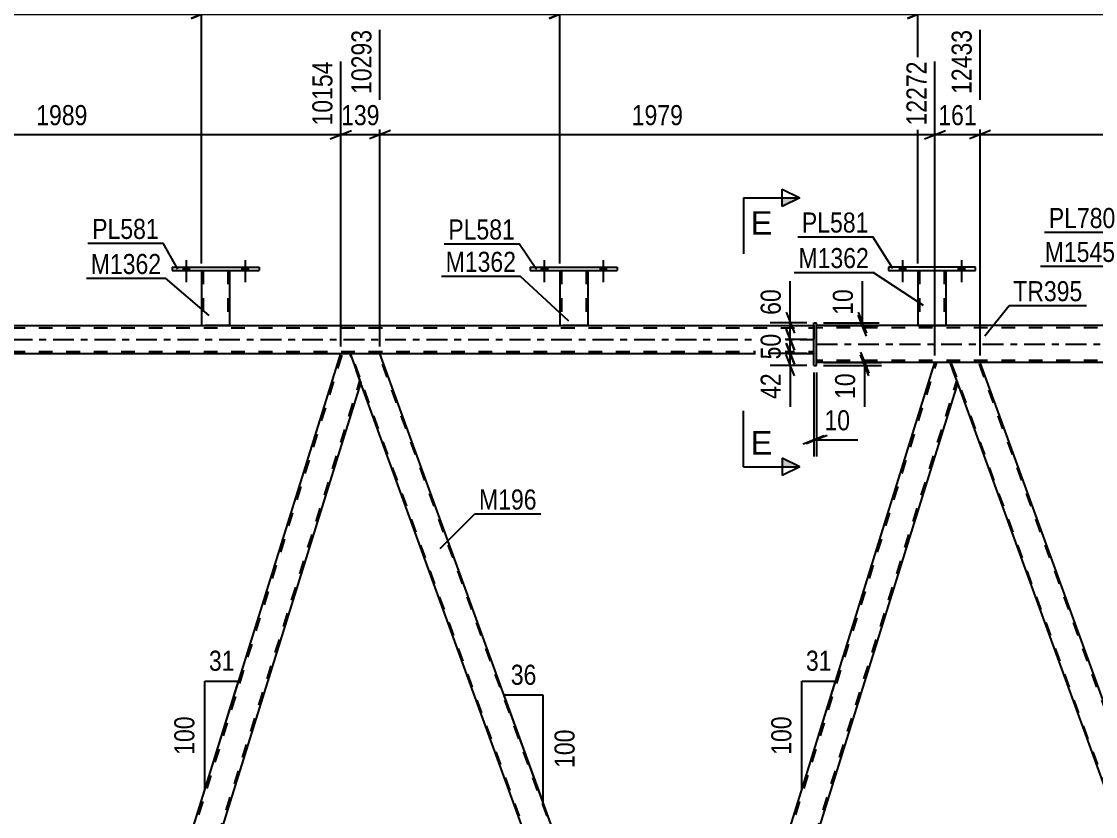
# Model space of a CAD drawing. Header units: millimetres. Extents: x 0 to 841, y 0 to 594.
# Drawn here: x 397.7 to 550.9, y 376.9 to 490.3 of the extents above; entities that cross this region are included whole.
import ezdxf

# ---------------------------------------------------------------- set-up
doc = ezdxf.new("R2010")
doc.units = ezdxf.units.MM
doc.linetypes.add('DXK_LINE_DOT2', pattern=[3.9198, 1.9599, -1.9599])
doc.linetypes.add('DXK_LINE_DOT3', pattern=[5.9187, 2.979, -0.9799, 0.9799, -0.9799])
doc.styles.add('Arial', font='ARIAL.TTF', dxfattribs={"height": 0.2})
doc.styles.add('Arial Narrow', font='ARIALN.TTF', dxfattribs={"height": 0.2})

# ---------------------------------------------------------------- blocks, each defined once
blk = doc.blocks.new('Part-103610369-3326 - 3131')
at = {"color": 2, "linetype": 'Continuous'}
for p, q in [((474.45, 454.76), (474.45, 446.92)), ((478.45, 454.76), (478.45, 446.92)), ((474.45, 446.92), (474.93, 446.92)), ((478.41, 446.92), (474.93, 446.92)), ((478.45, 446.92), (478.41, 446.92))]:
    blk.add_line(p, q, dxfattribs=at)
at = {"color": 7, "linetype": 'DXK_LINE_DOT2'}
for p, q in [((474.45, 454.76), (478.45, 454.76)), ((474.45, 454.76), (474.45, 454.76)), ((474.45, 454.76), (474.45, 454.76)), ((474.69, 454.76), (474.69, 446.92)), ((478.21, 454.76), (478.21, 446.92)), ((478.45, 454.76), (478.45, 454.76)), ((478.45, 454.76), (478.45, 454.76)), ((478.14, 446.92), (478.15, 446.92)), ((478.15, 446.92), (478.19, 446.92)), ((478.19, 446.92), (478.21, 446.92))]:
    blk.add_line(p, q, dxfattribs=at)
blk = doc.blocks.new('Part-103610369-3198 - 3131')
at = {"color": 7, "linetype": 'DXK_LINE_DOT2'}
for p, q in [((94.41, 446.59), (510.68, 446.59)), ((510.68, 446.91), (510.68, 442.91)), ((94.41, 443.23), (510.68, 443.23)), ((443.23, 442.91), (448.8, 442.91))]:
    blk.add_line(p, q, dxfattribs=at)
at = {"color": 2, "linetype": 'Continuous'}
for p, q in [((376.29, 446.91), (510.68, 446.91)), ((363.67, 442.91), (443.23, 442.91)), ((448.8, 442.91), (510.68, 442.91))]:
    blk.add_line(p, q, dxfattribs=at)
at = {"color": 7, "linetype": 'DXK_LINE_DOT3'}
blk.add_line((94.41, 444.91), (510.68, 444.91), dxfattribs=at)
blk = doc.blocks.new('Part-103610369-3277 - 3131')
at = {"color": 7, "linetype": 'DXK_LINE_DOT2'}
for p, q in [((530.17, 441.63), (530.14, 441.63)), ((530.14, 441.63), (530.48, 441.63)), ((531.21, 438.71), (530.14, 441.63)), ((573.97, 321.7), (530.31, 441.63)), ((534.4, 441.63), (534.06, 441.63)), ((534.06, 441.63), (534.23, 441.63)), ((577.89, 321.7), (534.23, 441.63)), ((578.06, 321.7), (576.81, 325.12)), ((573.8, 321.7), (578.06, 321.7))]:
    blk.add_line(p, q, dxfattribs=at)
at = {"color": 2, "linetype": 'Continuous'}
for p, q in [((534.06, 441.63), (530.48, 441.63)), ((576.81, 325.12), (534.4, 441.63)), ((573.8, 321.7), (531.21, 438.71))]:
    blk.add_line(p, q, dxfattribs=at)
blk = doc.blocks.new('Bolt-103610369-3398 - 3131')
at = {"linetype": 'Continuous'}
for points in [[(420.73, 454.76), (421.61, 454.76), (421.61, 455.24), (420.73, 455.24)], [(429.13, 454.76), (430.01, 454.76), (430.01, 455.24), (429.13, 455.24)]]:
    blk.add_hatch(color=1, dxfattribs=at).paths.add_polyline_path(points)
at = {"color": 1, "linetype": 'Continuous'}
for p, q in [((420.73, 455.24), (420.73, 454.76)), ((421.17, 456.24), (421.17, 453.12)), ((421.61, 455.24), (421.61, 454.76)), ((429.13, 455.24), (429.13, 454.76)), ((429.57, 456.24), (429.57, 453.12)), ((430.01, 455.24), (430.01, 454.76))]:
    blk.add_line(p, q, dxfattribs=at)
blk = doc.blocks.new('Part-103610369-3255 - 3131')
at = {"color": 7, "linetype": 'DXK_LINE_DOT2'}
for p, q in [((491.79, 324.79), (528.21, 441.63)), ((528.46, 441.63), (527.96, 441.63)), ((494.51, 321.7), (531.09, 439.04)), ((531.22, 438.67), (531.21, 438.71)), ((531.22, 438.67), (531.21, 438.71)), ((491.66, 325.17), (492.08, 326.51)), ((494.77, 321.7), (496.27, 326.51)), ((492.92, 321.7), (491.66, 325.17)), ((492.92, 321.7), (494.77, 321.7))]:
    blk.add_line(p, q, dxfattribs=at)
at = {"color": 2, "linetype": 'Continuous'}
for p, q in [((492.08, 326.51), (527.96, 441.63)), ((530.14, 441.63), (528.46, 441.63)), ((531.21, 438.71), (530.14, 441.63)), ((496.27, 326.51), (531.22, 438.67))]:
    blk.add_line(p, q, dxfattribs=at)
blk = doc.blocks.new('Part-103610369-3321 - 3131')
at = {"color": 2, "linetype": 'Continuous'}
for p, q in [((470.25, 455.24), (470.25, 454.76)), ((470.25, 455.24), (482.65, 455.24)), ((482.65, 455.24), (482.65, 454.76)), ((470.25, 454.76), (482.65, 454.76))]:
    blk.add_line(p, q, dxfattribs=at)
blk = doc.blocks.new('Bolt-103610369-3361 - 3131')
at = {"linetype": 'Continuous'}
for points in [[(420.73, 454.76), (421.61, 454.76), (421.61, 455.24), (420.73, 455.24)], [(429.13, 454.76), (430.01, 454.76), (430.01, 455.24), (429.13, 455.24)]]:
    blk.add_hatch(color=1, dxfattribs=at).paths.add_polyline_path(points)
at = {"color": 1, "linetype": 'Continuous'}
for p, q in [((420.73, 455.24), (420.73, 454.76)), ((421.17, 456.24), (421.17, 453.12)), ((421.61, 455.24), (421.61, 454.76)), ((429.13, 455.24), (429.13, 454.76)), ((429.57, 456.24), (429.57, 453.12)), ((430.01, 455.24), (430.01, 454.76))]:
    blk.add_line(p, q, dxfattribs=at)
blk = doc.blocks.new('Part-103610369-3302 - 3131')
at = {"color": 2, "linetype": 'Continuous'}
for p, q in [((359.41, 442.91), (359.43, 442.91)), ((359.43, 442.91), (359.51, 442.91)), ((359.51, 442.91), (359.75, 442.91)), ((363.67, 442.91), (359.75, 442.91)), ((406.54, 325.12), (363.67, 442.91)), ((403.53, 321.7), (360.94, 438.71))]:
    blk.add_line(p, q, dxfattribs=at)
at = {"color": 7, "linetype": 'DXK_LINE_DOT2'}
for p, q in [((359.41, 442.91), (359.51, 442.91)), ((359.41, 442.91), (360.94, 438.71)), ((403.7, 321.7), (359.58, 442.91)), ((359.59, 442.91), (359.58, 442.91)), ((359.58, 442.91), (359.59, 442.91)), ((359.62, 442.91), (359.59, 442.91)), ((407.62, 321.7), (363.5, 442.91)), ((407.79, 321.7), (406.54, 325.12)), ((407.79, 321.7), (403.53, 321.7))]:
    blk.add_line(p, q, dxfattribs=at)
blk = doc.blocks.new('Bolt-103610369-3404 - 3131')
at = {"linetype": 'Continuous'}
for points in [[(471.81, 454.76), (472.69, 454.76), (472.69, 455.24), (471.81, 455.24)], [(480.21, 454.76), (481.09, 454.76), (481.09, 455.24), (480.21, 455.24)]]:
    blk.add_hatch(color=1, dxfattribs=at).paths.add_polyline_path(points)
at = {"color": 1, "linetype": 'Continuous'}
for p, q in [((471.81, 455.24), (471.81, 454.76)), ((472.25, 456.24), (472.25, 453.12)), ((472.69, 455.24), (472.69, 454.76)), ((480.21, 455.24), (480.21, 454.76)), ((480.65, 456.24), (480.65, 453.12)), ((481.09, 455.24), (481.09, 454.76))]:
    blk.add_line(p, q, dxfattribs=at)
blk = doc.blocks.new('Bolt-103610369-3416 - 3131')
at = {"linetype": 'Continuous'}
for points in [[(522.89, 454.76), (523.77, 454.76), (523.77, 455.24), (522.89, 455.24)], [(531.29, 454.76), (532.17, 454.76), (532.17, 455.24), (531.29, 455.24)]]:
    blk.add_hatch(color=1, dxfattribs=at).paths.add_polyline_path(points)
at = {"color": 1, "linetype": 'Continuous'}
for p, q in [((522.89, 455.24), (522.89, 454.76)), ((523.33, 456.24), (523.33, 453.12)), ((523.77, 455.24), (523.77, 454.76)), ((531.29, 455.24), (531.29, 454.76)), ((531.73, 456.24), (531.73, 453.12)), ((532.17, 455.24), (532.17, 454.76))]:
    blk.add_line(p, q, dxfattribs=at)
blk = doc.blocks.new('Bolt-103610369-3417 - 3131')
at = {"linetype": 'Continuous'}
for points in [[(522.89, 454.76), (523.77, 454.76), (523.77, 455.24), (522.89, 455.24)], [(531.29, 454.76), (532.17, 454.76), (532.17, 455.24), (531.29, 455.24)]]:
    blk.add_hatch(color=1, dxfattribs=at).paths.add_polyline_path(points)
at = {"color": 1, "linetype": 'Continuous'}
for p, q in [((522.89, 455.24), (522.89, 454.76)), ((523.33, 456.24), (523.33, 453.12)), ((523.77, 455.24), (523.77, 454.76)), ((531.29, 455.24), (531.29, 454.76)), ((531.73, 456.24), (531.73, 453.12)), ((532.17, 455.24), (532.17, 454.76))]:
    blk.add_line(p, q, dxfattribs=at)
blk = doc.blocks.new('Part-103610369-3446 - 3131')
at = {"color": 2, "linetype": 'Continuous'}
for p, q in [((510.68, 441.23), (510.68, 447.31)), ((510.68, 447.31), (511.08, 447.31)), ((511.08, 441.23), (511.08, 447.31)), ((510.68, 441.23), (511.08, 441.23))]:
    blk.add_line(p, q, dxfattribs=at)
blk = doc.blocks.new('Part-103610369-3468 - 3131')
at = {"color": 2, "linetype": 'Continuous'}
for p, q in [((419.17, 455.24), (419.17, 454.76)), ((419.17, 455.24), (431.57, 455.24)), ((431.57, 455.24), (431.57, 454.76)), ((419.17, 454.76), (431.57, 454.76))]:
    blk.add_line(p, q, dxfattribs=at)
blk = doc.blocks.new('Part-103610369-3473 - 3131')
at = {"color": 2, "linetype": 'Continuous'}
for p, q in [((423.37, 454.76), (423.37, 446.92)), ((427.37, 454.76), (427.37, 446.92)), ((423.37, 446.92), (423.85, 446.92)), ((427.33, 446.92), (423.85, 446.92)), ((427.37, 446.92), (427.33, 446.92))]:
    blk.add_line(p, q, dxfattribs=at)
at = {"color": 7, "linetype": 'DXK_LINE_DOT2'}
for p, q in [((423.37, 454.76), (427.37, 454.76)), ((423.37, 454.76), (423.37, 454.76)), ((423.37, 454.76), (423.37, 454.76)), ((423.61, 454.76), (423.61, 446.92)), ((427.13, 454.76), (427.13, 446.92)), ((427.37, 454.76), (427.37, 454.76)), ((427.37, 454.76), (427.37, 454.76)), ((427.06, 446.92), (427.07, 446.92)), ((427.07, 446.92), (427.11, 446.92)), ((427.11, 446.92), (427.13, 446.92))]:
    blk.add_line(p, q, dxfattribs=at)
blk = doc.blocks.new('Part-103610369-3478 - 3131')
at = {"color": 2, "linetype": 'Continuous'}
for p, q in [((444.54, 442.91), (444.57, 442.91)), ((444.57, 442.91), (444.64, 442.91)), ((444.64, 442.91), (444.88, 442.91)), ((444.88, 442.91), (448.8, 442.91)), ((491.17, 326.51), (448.8, 442.91)), ((486.91, 326.51), (446.07, 438.71))]:
    blk.add_line(p, q, dxfattribs=at)
at = {"color": 7, "linetype": 'DXK_LINE_DOT2'}
for p, q in [((444.54, 442.91), (444.64, 442.91)), ((446.07, 438.71), (444.54, 442.91)), ((488.83, 321.7), (444.71, 442.91)), ((444.73, 442.91), (444.71, 442.91)), ((444.71, 442.91), (444.73, 442.91)), ((444.75, 442.91), (444.73, 442.91)), ((492.75, 321.7), (448.63, 442.91)), ((488.66, 321.7), (486.91, 326.51)), ((492.92, 321.7), (491.17, 326.51)), ((492.92, 321.7), (488.66, 321.7))]:
    blk.add_line(p, q, dxfattribs=at)
blk = doc.blocks.new('Part-103610369-3533 - 3131')
at = {"color": 2, "linetype": 'Continuous'}
for p, q in [((406.52, 325.17), (443.23, 442.91)), ((443.23, 442.91), (443.26, 442.91)), ((443.26, 442.91), (443.37, 442.91)), ((443.37, 442.91), (444.54, 442.91)), ((444.54, 442.91), (446.07, 438.71)), ((409.63, 321.7), (446.09, 438.67)), ((407.79, 321.7), (406.54, 325.12))]:
    blk.add_line(p, q, dxfattribs=at)
at = {"color": 7, "linetype": 'DXK_LINE_DOT2'}
for p, q in [((406.66, 324.79), (443.48, 442.91)), ((443.5, 442.91), (443.54, 442.91)), ((409.38, 321.7), (445.96, 439.04)), ((446.07, 438.71), (446.09, 438.67)), ((406.52, 325.17), (406.54, 325.12)), ((407.79, 321.7), (409.63, 321.7))]:
    blk.add_line(p, q, dxfattribs=at)
blk = doc.blocks.new('Bolt-103610369-3687 - 3131')
at = {"linetype": 'Continuous'}
for points in [[(471.81, 454.76), (472.69, 454.76), (472.69, 455.24), (471.81, 455.24)], [(480.21, 454.76), (481.09, 454.76), (481.09, 455.24), (480.21, 455.24)]]:
    blk.add_hatch(color=1, dxfattribs=at).paths.add_polyline_path(points)
at = {"color": 1, "linetype": 'Continuous'}
for p, q in [((471.81, 455.24), (471.81, 454.76)), ((472.25, 456.24), (472.25, 453.12)), ((472.69, 455.24), (472.69, 454.76)), ((480.21, 455.24), (480.21, 454.76)), ((480.65, 456.24), (480.65, 453.12)), ((481.09, 455.24), (481.09, 454.76))]:
    blk.add_line(p, q, dxfattribs=at)
blk = doc.blocks.new('Part-103610369-3685 - 3131')
at = {"color": 2, "linetype": 'Continuous'}
for p, q in [((558.67, 446.91), (511.08, 446.91)), ((698.83, 441.63), (511.08, 441.63))]:
    blk.add_line(p, q, dxfattribs=at)
at = {"color": 7, "linetype": 'DXK_LINE_DOT2'}
for p, q in [((511.08, 441.63), (511.08, 446.91)), ((758.9, 446.59), (511.08, 446.59)), ((758.9, 441.95), (511.08, 441.95))]:
    blk.add_line(p, q, dxfattribs=at)
at = {"color": 7, "linetype": 'DXK_LINE_DOT3'}
blk.add_line((511.08, 444.27), (758.9, 444.27), dxfattribs=at)
blk = doc.blocks.new('Part-103610369-3713 - 3131')
at = {"color": 2, "linetype": 'Continuous'}
for p, q in [((521.33, 455.24), (521.33, 454.76)), ((533.73, 455.24), (521.33, 455.24)), ((533.73, 454.76), (533.73, 455.24)), ((521.33, 454.76), (533.73, 454.76))]:
    blk.add_line(p, q, dxfattribs=at)
blk = doc.blocks.new('Part-103610369-3718 - 3131')
at = {"color": 2, "linetype": 'Continuous'}
for p, q in [((525.53, 454.76), (525.53, 446.92)), ((529.53, 454.76), (529.53, 446.92)), ((525.53, 446.92), (529.53, 446.92))]:
    blk.add_line(p, q, dxfattribs=at)
at = {"color": 7, "linetype": 'DXK_LINE_DOT2'}
for p, q in [((525.53, 454.76), (529.53, 454.76)), ((525.53, 454.76), (525.53, 454.76)), ((525.53, 454.76), (525.53, 454.76)), ((525.77, 454.76), (525.77, 446.92)), ((529.29, 454.76), (529.29, 446.92)), ((529.53, 454.76), (529.53, 454.76)), ((529.53, 454.76), (529.53, 454.76)), ((529.27, 446.92), (529.23, 446.92)), ((529.23, 446.92), (529.27, 446.92)), ((529.29, 446.92), (529.27, 446.92)), ((529.27, 446.92), (529.29, 446.92))]:
    blk.add_line(p, q, dxfattribs=at)
blk = doc.blocks.new('StraightDimension-103610369-28982 - 3131')
at = {"color": 7, "linetype": 'Continuous'}
for p, q in [((517.33, 443.13), (518.53, 440.13)), ((518.53, 439.73), (517.33, 442.73)), ((512.08, 441.63), (520.33, 441.63)), ((512.08, 441.23), (520.33, 441.23)), ((517.93, 441.23), (517.93, 441.63))]:
    blk.add_line(p, q, dxfattribs=at)
at = {"color": 0}
blk.add_wipeout([(517.18, 440.71), (512.98, 440.71), (512.98, 435.85), (517.18, 435.85)], dxfattribs=at)
at = {"color": 7, "linetype": 'Continuous'}
blk.add_line((517.93, 441.23), (517.93, 435.33), dxfattribs=at)
blk.add_line((517.93, 441.23), (517.93, 435.33), dxfattribs=at)
at = {"color": 3, "style": 'Arial Narrow'}
blk.add_text('10', height=2.863, rotation=90.0002, dxfattribs=at).set_placement((516.58, 436.45))
blk = doc.blocks.new('StraightDimension-103610369-28989 - 3131')
at = {"color": 7, "linetype": 'Continuous'}
for p, q in [((517.01, 448.81), (518.21, 445.81)), ((512.08, 447.31), (520.01, 447.31)), ((518.21, 445.41), (517.01, 448.41)), ((517.61, 446.91), (517.61, 447.31)), ((512.08, 446.91), (520.01, 446.91))]:
    blk.add_line(p, q, dxfattribs=at)
at = {"color": 0}
blk.add_wipeout([(516.86, 452.7), (512.66, 452.7), (512.66, 447.84), (516.86, 447.84)], dxfattribs=at)
at = {"color": 7, "linetype": 'Continuous'}
blk.add_line((517.61, 447.31), (517.61, 453.22), dxfattribs=at)
blk.add_line((517.61, 447.31), (517.61, 453.22), dxfattribs=at)
at = {"color": 3, "style": 'Arial Narrow'}
blk.add_text('10', height=2.863, rotation=90.0002, dxfattribs=at).set_placement((516.26, 448.44))
blk = doc.blocks.new('StraightDimension-103610369-26158 - 3131')
at = {"color": 7, "linetype": 'Continuous'}
for p, q in [((474.45, 455.76), (474.45, 501.75)), ((525.53, 455.76), (525.53, 501.75)), ((475.95, 491.91), (472.95, 490.71)), ((524.03, 490.71), (527.03, 491.91)), ((474.45, 491.31), (525.53, 491.31))]:
    blk.add_line(p, q, dxfattribs=at)
at = {"color": 0, "linetype": 'Continuous'}
blk.add_wipeout([(524.93, 502.35), (520.73, 502.35), (520.73, 492.01), (524.93, 492.01)], dxfattribs=at)
at = {"color": 0}
blk.add_wipeout([(504.25, 492.06), (504.25, 496.26), (495.73, 496.26), (495.73, 492.06)], dxfattribs=at)
at = {"color": 3, "linetype": 'Continuous', "style": 'Arial Narrow'}
blk.add_text('12211', height=2.863, rotation=90.0002, dxfattribs=at).set_placement((524.33, 492.61))
at = {"color": 3, "style": 'Arial Narrow'}
blk.add_text('1277', height=2.863, dxfattribs=at).set_placement((496.33, 492.66))
blk = doc.blocks.new('StraightDimension-103610369-26159 - 3131')
at = {"color": 7, "linetype": 'Continuous'}
for p, q in [((474.45, 455.76), (474.45, 501.75)), ((423.37, 455.76), (423.37, 499.92)), ((424.87, 491.91), (421.87, 490.71)), ((472.95, 490.71), (475.95, 491.91)), ((423.37, 491.31), (474.45, 491.31))]:
    blk.add_line(p, q, dxfattribs=at)
at = {"color": 0, "linetype": 'Continuous'}
blk.add_wipeout([(473.85, 502.35), (469.65, 502.35), (469.65, 492.01), (473.85, 492.01)], dxfattribs=at)
at = {"color": 0}
blk.add_wipeout([(453.17, 492.06), (453.17, 496.26), (444.65, 496.26), (444.65, 492.06)], dxfattribs=at)
at = {"color": 3, "linetype": 'Continuous', "style": 'Arial Narrow'}
blk.add_text('10934', height=2.863, rotation=90.0002, dxfattribs=at).set_placement((473.25, 492.61))
at = {"color": 3, "style": 'Arial Narrow'}
blk.add_text('1277', height=2.863, dxfattribs=at).set_placement((445.25, 492.66))
blk = doc.blocks.new('StraightDimension-103610369-26346 - 3131')
at = {"color": 7, "linetype": 'Continuous'}
for p, q in [((534.4, 442.63), (534.4, 489.07)), ((613.09, 442.63), (613.09, 484.57)), ((535.9, 474.73), (532.9, 473.53)), ((534.4, 474.13), (613.09, 474.13)), ((611.59, 473.53), (614.59, 474.73))]:
    blk.add_line(p, q, dxfattribs=at)
at = {"color": 0, "linetype": 'Continuous'}
blk.add_wipeout([(612.49, 485.17), (608.29, 485.17), (608.29, 474.83), (612.49, 474.83)], dxfattribs=at)
at = {"color": 0}
blk.add_wipeout([(578, 474.88), (578, 479.08), (569.49, 479.08), (569.49, 474.88)], dxfattribs=at)
at = {"color": 3, "linetype": 'Continuous', "style": 'Arial Narrow'}
blk.add_text('14400', height=2.863, rotation=90.0002, dxfattribs=at).set_placement((611.89, 475.43))
at = {"color": 3, "style": 'Arial Narrow'}
blk.add_text('1967', height=2.863, dxfattribs=at).set_placement((570.09, 475.48))
blk = doc.blocks.new('StraightDimension-103610369-28996 - 3131')
at = {"color": 7, "linetype": 'Continuous'}
for p, q in [((506.72, 448.81), (507.92, 445.81)), ((509.68, 447.31), (504.47, 447.31)), ((507.32, 444.91), (507.32, 447.31)), ((507.92, 443.41), (506.72, 446.41)), ((509.68, 444.91), (504.47, 444.91))]:
    blk.add_line(p, q, dxfattribs=at)
at = {"color": 0}
blk.add_wipeout([(506.57, 452.7), (502.37, 452.7), (502.37, 447.84), (506.57, 447.84)], dxfattribs=at)
at = {"color": 7, "linetype": 'Continuous'}
blk.add_line((507.32, 447.31), (507.32, 453.22), dxfattribs=at)
blk.add_line((507.32, 447.31), (507.32, 453.22), dxfattribs=at)
at = {"color": 3, "style": 'Arial Narrow'}
blk.add_text('60', height=2.863, rotation=90.0002, dxfattribs=at).set_placement((505.97, 448.44))
blk = doc.blocks.new('StraightDimension-103610369-29027 - 3131')
at = {"color": 7, "linetype": 'Continuous'}
for p, q in [((510.68, 440.23), (510.68, 428.23)), ((511.08, 440.23), (511.08, 428.23)), ((509.18, 430.03), (512.18, 431.23)), ((512.58, 431.23), (509.58, 430.03)), ((510.68, 430.63), (511.08, 430.63))]:
    blk.add_line(p, q, dxfattribs=at)
at = {"color": 0}
blk.add_wipeout([(516.46, 431.38), (516.46, 435.58), (511.6, 435.58), (511.6, 431.38)], dxfattribs=at)
at = {"color": 7, "linetype": 'Continuous'}
blk.add_line((511.08, 430.63), (516.98, 430.63), dxfattribs=at)
blk.add_line((511.08, 430.63), (516.98, 430.63), dxfattribs=at)
at = {"color": 3, "style": 'Arial Narrow'}
blk.add_text('10', height=2.863, dxfattribs=at).set_placement((512.2, 431.98))
blk = doc.blocks.new('StraightDimension-103610369-26157 - 3131')
at = {"color": 7, "linetype": 'Continuous'}
for p, q in [((525.53, 455.76), (525.53, 501.75)), ((558.24, 455.74), (558.24, 501.75)), ((527.03, 491.91), (524.03, 490.71)), ((556.74, 490.71), (559.74, 491.91)), ((525.53, 491.31), (558.24, 491.31))]:
    blk.add_line(p, q, dxfattribs=at)
at = {"color": 0, "linetype": 'Continuous'}
blk.add_wipeout([(557.64, 502.35), (553.44, 502.35), (553.44, 492.01), (557.64, 492.01)], dxfattribs=at)
at = {"color": 0}
blk.add_wipeout([(545.23, 492.06), (545.23, 496.26), (538.54, 496.26), (538.54, 492.06)], dxfattribs=at)
at = {"color": 3, "linetype": 'Continuous', "style": 'Arial Narrow'}
blk.add_text('13029', height=2.863, rotation=90.0002, dxfattribs=at).set_placement((557.04, 492.61))
at = {"color": 3, "style": 'Arial Narrow'}
blk.add_text('818', height=2.863, dxfattribs=at).set_placement((539.14, 492.66))
blk = doc.blocks.new('StraightDimension-103610369-26160 - 3131')
at = {"color": 7, "linetype": 'Continuous'}
for p, q in [((372.29, 455.76), (372.29, 499.92)), ((423.37, 455.76), (423.37, 499.92)), ((373.79, 491.91), (370.79, 490.71)), ((421.87, 490.71), (424.87, 491.91)), ((372.29, 491.31), (423.37, 491.31))]:
    blk.add_line(p, q, dxfattribs=at)
at = {"color": 0, "linetype": 'Continuous'}
blk.add_wipeout([(422.77, 500.52), (418.57, 500.52), (418.57, 492.01), (422.77, 492.01)], dxfattribs=at)
at = {"color": 0}
blk.add_wipeout([(402.09, 492.06), (402.09, 496.26), (393.57, 496.26), (393.57, 492.06)], dxfattribs=at)
at = {"color": 3, "linetype": 'Continuous', "style": 'Arial Narrow'}
blk.add_text('9657', height=2.863, rotation=90.0002, dxfattribs=at).set_placement((422.17, 492.61))
at = {"color": 3, "style": 'Arial Narrow'}
blk.add_text('1277', height=2.863, dxfattribs=at).set_placement((394.17, 492.66))
blk = doc.blocks.new('StraightDimension-103610369-26347 - 3131')
at = {"color": 7, "linetype": 'Continuous'}
for p, q in [((534.4, 442.63), (534.4, 489.07)), ((527.96, 442.63), (527.96, 484.57)), ((526.46, 473.53), (529.46, 474.73)), ((527.96, 474.13), (534.4, 474.13)), ((535.9, 474.73), (532.9, 473.53))]:
    blk.add_line(p, q, dxfattribs=at)
at = {"color": 0}
blk.add_wipeout([(534.52, 474.88), (534.52, 479.08), (527.84, 479.08), (527.84, 474.88)], dxfattribs=at)
at = {"color": 3, "style": 'Arial Narrow'}
blk.add_text('161', height=2.863, dxfattribs=at).set_placement((528.44, 475.48))
at = {"color": 0, "linetype": 'Continuous'}
blk.add_wipeout([(533.8, 489.67), (529.6, 489.67), (529.6, 479.33), (533.8, 479.33)], dxfattribs=at)
at = {"color": 3, "linetype": 'Continuous', "style": 'Arial Narrow'}
blk.add_text('12433', height=2.863, rotation=90.0002, dxfattribs=at).set_placement((533.2, 479.93))
blk = doc.blocks.new('StraightDimension-103610369-26348 - 3131')
at = {"color": 7, "linetype": 'Continuous'}
for p, q in [((448.8, 443.91), (448.8, 489.07)), ((527.96, 442.63), (527.96, 484.57)), ((450.3, 474.73), (447.3, 473.53)), ((448.8, 474.13), (527.96, 474.13)), ((526.46, 473.53), (529.46, 474.73))]:
    blk.add_line(p, q, dxfattribs=at)
at = {"color": 0, "linetype": 'Continuous'}
blk.add_wipeout([(527.36, 485.17), (523.16, 485.17), (523.16, 474.83), (527.36, 474.83)], dxfattribs=at)
at = {"color": 0}
blk.add_wipeout([(492.64, 474.88), (492.64, 479.08), (484.12, 479.08), (484.12, 474.88)], dxfattribs=at)
at = {"color": 3, "linetype": 'Continuous', "style": 'Arial Narrow'}
blk.add_text('12272', height=2.863, rotation=90.0002, dxfattribs=at).set_placement((526.76, 475.43))
at = {"color": 3, "style": 'Arial Narrow'}
blk.add_text('1979', height=2.863, dxfattribs=at).set_placement((484.72, 475.48))
blk = doc.blocks.new('StraightDimension-103610369-26349 - 3131')
at = {"color": 7, "linetype": 'Continuous'}
for p, q in [((448.8, 443.91), (448.8, 489.07)), ((443.23, 443.91), (443.23, 484.57)), ((441.73, 473.53), (444.73, 474.73)), ((443.23, 474.13), (448.8, 474.13)), ((450.3, 474.73), (447.3, 473.53))]:
    blk.add_line(p, q, dxfattribs=at)
at = {"color": 0}
blk.add_wipeout([(449.36, 474.88), (449.36, 479.08), (442.67, 479.08), (442.67, 474.88)], dxfattribs=at)
at = {"color": 3, "style": 'Arial Narrow'}
blk.add_text('139', height=2.863, dxfattribs=at).set_placement((443.27, 475.48))
at = {"color": 0, "linetype": 'Continuous'}
blk.add_wipeout([(448.2, 489.67), (444, 489.67), (444, 479.33), (448.2, 479.33)], dxfattribs=at)
at = {"color": 3, "linetype": 'Continuous', "style": 'Arial Narrow'}
blk.add_text('10293', height=2.863, rotation=90.0002, dxfattribs=at).set_placement((447.6, 479.93))
blk = doc.blocks.new('StraightDimension-103610369-26350 - 3131')
at = {"color": 7, "linetype": 'Continuous'}
for p, q in [((363.67, 443.91), (363.67, 487.24)), ((443.23, 443.91), (443.23, 484.57)), ((365.17, 474.73), (362.17, 473.53)), ((363.67, 474.13), (443.23, 474.13)), ((441.73, 473.53), (444.73, 474.73))]:
    blk.add_line(p, q, dxfattribs=at)
at = {"color": 0, "linetype": 'Continuous'}
blk.add_wipeout([(442.63, 485.17), (438.43, 485.17), (438.43, 474.83), (442.63, 474.83)], dxfattribs=at)
at = {"color": 0}
blk.add_wipeout([(407.7, 474.88), (407.7, 479.08), (399.19, 479.08), (399.19, 474.88)], dxfattribs=at)
at = {"color": 3, "linetype": 'Continuous', "style": 'Arial Narrow'}
blk.add_text('10154', height=2.863, rotation=90.0002, dxfattribs=at).set_placement((442.03, 475.43))
at = {"color": 3, "style": 'Arial Narrow'}
blk.add_text('1989', height=2.863, dxfattribs=at).set_placement((399.79, 475.48))
blk = doc.blocks.new('StraightDimension-103610369-28997 - 3131')
at = {"color": 7, "linetype": 'Continuous'}
for p, q in [((506.72, 446.41), (507.92, 443.41)), ((509.68, 444.91), (504.47, 444.91)), ((507.92, 441.41), (506.72, 444.41)), ((507.32, 442.91), (507.32, 444.91)), ((509.68, 442.91), (504.47, 442.91))]:
    blk.add_line(p, q, dxfattribs=at)
at = {"color": 0}
blk.add_wipeout([(506.57, 446.34), (502.37, 446.34), (502.37, 441.49), (506.57, 441.49)], dxfattribs=at)
at = {"color": 3, "style": 'Arial Narrow'}
blk.add_text('50', height=2.863, rotation=90.0002, dxfattribs=at).set_placement((505.97, 442.09))
blk = doc.blocks.new('StraightDimension-103610369-28998 - 3131')
at = {"color": 7, "linetype": 'Continuous'}
for p, q in [((506.72, 444.41), (507.92, 441.41)), ((509.68, 442.91), (504.47, 442.91)), ((507.92, 439.73), (506.72, 442.73)), ((507.32, 441.23), (507.32, 442.91)), ((509.68, 441.23), (504.47, 441.23))]:
    blk.add_line(p, q, dxfattribs=at)
at = {"color": 0}
blk.add_wipeout([(506.57, 440.71), (502.37, 440.71), (502.37, 435.85), (506.57, 435.85)], dxfattribs=at)
at = {"color": 7, "linetype": 'Continuous'}
blk.add_line((507.32, 441.23), (507.32, 435.33), dxfattribs=at)
blk.add_line((507.32, 441.23), (507.32, 435.33), dxfattribs=at)
at = {"color": 3, "style": 'Arial Narrow'}
blk.add_text('42', height=2.863, rotation=90.0002, dxfattribs=at).set_placement((505.97, 436.45))
blk = doc.blocks.new('AngleDimension-103610369-41820 - 3131')
at = {"color": 7, "linetype": 'Continuous'}
for p, q in [((423.84, 396.2), (428.66, 396.2)), ((423.84, 380.73), (428.66, 396.2)), ((423.84, 380.73), (423.84, 396.2)), ((426.37, 388.83), (428.66, 396.2))]:
    blk.add_line(p, q, dxfattribs=at)
at = {"color": 0}
for points in [[(428.68, 397.1), (428.68, 401.3), (423.82, 401.3), (423.82, 397.1)], [(422.94, 391.8), (418.74, 391.8), (418.74, 385.12), (422.94, 385.12)]]:
    blk.add_wipeout(points, dxfattribs=at)
at = {"color": 3, "style": 'Arial Narrow'}
blk.add_text('31', height=2.863, dxfattribs=at).set_placement((424.42, 397.7))
blk.add_text('100', height=2.863, rotation=90.0002, dxfattribs=at).set_placement((422.34, 385.72))
blk = doc.blocks.new('AngleDimension-103610369-41848 - 3131')
at = {"color": 7, "linetype": 'Continuous'}
for p, q in [((508.98, 396.2), (513.8, 396.2)), ((508.98, 380.73), (513.8, 396.2)), ((508.98, 380.73), (508.98, 396.2)), ((511.5, 388.83), (513.8, 396.2))]:
    blk.add_line(p, q, dxfattribs=at)
at = {"color": 0}
for points in [[(513.82, 397.1), (513.82, 401.3), (508.96, 401.3), (508.96, 397.1)], [(508.08, 391.8), (503.88, 391.8), (503.88, 385.12), (508.08, 385.12)]]:
    blk.add_wipeout(points, dxfattribs=at)
at = {"color": 3, "style": 'Arial Narrow'}
blk.add_text('31', height=2.863, dxfattribs=at).set_placement((509.56, 397.7))
blk.add_text('100', height=2.863, rotation=90.0002, dxfattribs=at).set_placement((507.48, 385.72))
blk = doc.blocks.new('AngleDimension-103610369-41850 - 3131')
at = {"color": 7, "linetype": 'Continuous'}
for p, q in [((470.79, 382.5), (466.53, 394.2)), ((472.07, 394.2), (466.53, 394.2)), ((472.07, 378.98), (466.53, 394.2)), ((472.07, 378.98), (472.07, 394.2))]:
    blk.add_line(p, q, dxfattribs=at)
at = {"color": 0}
for points in [[(471.73, 395.1), (471.73, 399.3), (466.87, 399.3), (466.87, 395.1)], [(477.17, 389.93), (472.97, 389.93), (472.97, 383.25), (477.17, 383.25)]]:
    blk.add_wipeout(points, dxfattribs=at)
at = {"color": 3, "style": 'Arial Narrow'}
blk.add_text('36', height=2.863, dxfattribs=at).set_placement((467.47, 395.7))
blk.add_text('100', height=2.863, rotation=90.0002, dxfattribs=at).set_placement((476.57, 383.85))
blk = doc.blocks.new('Mark-103610369-26676 - 3131')
at = {"color": 0}
blk.add_wipeout([(518.55, 455.1), (518.55, 458.1), (508.5, 458.1), (508.5, 455.1)], dxfattribs=at)
blk.add_wipeout([(518.55, 455.1), (518.55, 458.1), (508.5, 458.1), (508.5, 455.1)], dxfattribs=at)
at = {"color": 30, "linetype": 'Continuous'}
for p in [(507.9, 454.5), (526.35, 449.77)]:
    blk.add_line(p, (519.15, 454.5), dxfattribs=at)
at = {"color": 3, "style": 'Arial Narrow'}
blk.add_text('M1362', height=2.863, dxfattribs=at).set_placement((508.5, 455.1))
blk = doc.blocks.new('Mark-103610369-26090 - 3131')
at = {"color": 0}
blk.add_wipeout([(471.16, 420.68), (471.16, 423.68), (462.94, 423.68), (462.94, 420.68)], dxfattribs=at)
blk.add_wipeout([(471.16, 420.68), (471.16, 423.68), (462.94, 423.68), (462.94, 420.68)], dxfattribs=at)
at = {"color": 30, "linetype": 'Continuous'}
for p, q in [((457.39, 415.13), (462.34, 420.08)), ((462.34, 420.08), (471.76, 420.08))]:
    blk.add_line(p, q, dxfattribs=at)
at = {"color": 3, "style": 'Arial Narrow'}
blk.add_text('M196', height=2.863, dxfattribs=at).set_placement((462.94, 420.68))
blk = doc.blocks.new('Mark-103610369-26646 - 3131')
at = {"color": 0}
blk.add_wipeout([(417.28, 459.26), (417.28, 462.26), (407.77, 462.26), (407.77, 459.26)], dxfattribs=at)
blk.add_wipeout([(417.28, 459.26), (417.28, 462.26), (407.77, 462.26), (407.77, 459.26)], dxfattribs=at)
at = {"color": 30, "linetype": 'Continuous'}
for p in [(407.17, 458.66), (420, 454.95)]:
    blk.add_line(p, (417.88, 458.66), dxfattribs=at)
at = {"color": 3, "style": 'Arial Narrow'}
blk.add_text('PL581', height=2.863, dxfattribs=at).set_placement((407.77, 459.26))
blk = doc.blocks.new('Mark-103610369-26598 - 3131')
at = {"color": 0}
blk.add_wipeout([(553.67, 455.98), (553.67, 458.98), (543.62, 458.98), (543.62, 455.98)], dxfattribs=at)
blk.add_wipeout([(553.67, 455.98), (553.67, 458.98), (543.62, 458.98), (543.62, 455.98)], dxfattribs=at)
at = {"color": 30, "linetype": 'Continuous'}
for p in [(543.02, 455.38), (559.05, 450.63)]:
    blk.add_line(p, (554.27, 455.38), dxfattribs=at)
at = {"color": 3, "style": 'Arial Narrow'}
blk.add_text('M1545', height=2.863, dxfattribs=at).set_placement((543.62, 455.98))
blk = doc.blocks.new('Mark-103610369-26140 - 3131')
at = {"color": 0}
blk.add_wipeout([(548.99, 450.38), (548.99, 453.38), (539.13, 453.38), (539.13, 450.38)], dxfattribs=at)
blk.add_wipeout([(548.99, 450.38), (548.99, 453.38), (539.13, 453.38), (539.13, 450.38)], dxfattribs=at)
at = {"color": 30, "linetype": 'Continuous'}
for p, q in [((535.06, 445.44), (538.53, 449.78)), ((538.53, 449.78), (549.59, 449.78))]:
    blk.add_line(p, q, dxfattribs=at)
at = {"color": 3, "style": 'Arial Narrow'}
blk.add_text('TR395', height=2.863, dxfattribs=at).set_placement((539.13, 450.38))
blk = doc.blocks.new('Mark-103610369-26595 - 3131')
at = {"color": 0}
blk.add_wipeout([(553.7, 460.81), (553.7, 463.81), (544.2, 463.81), (544.2, 460.81)], dxfattribs=at)
blk.add_wipeout([(553.7, 460.81), (553.7, 463.81), (544.2, 463.81), (544.2, 460.81)], dxfattribs=at)
at = {"color": 30, "linetype": 'Continuous'}
for p in [(543.6, 460.21), (556.2, 454.88)]:
    blk.add_line(p, (554.3, 460.21), dxfattribs=at)
at = {"color": 3, "style": 'Arial Narrow'}
blk.add_text('PL780', height=2.863, dxfattribs=at).set_placement((544.2, 460.81))
blk = doc.blocks.new('Mark-103610369-26604 - 3131')
at = {"color": 0}
blk.add_wipeout([(468.06, 459.18), (468.06, 462.18), (458.56, 462.18), (458.56, 459.18)], dxfattribs=at)
blk.add_wipeout([(468.06, 459.18), (468.06, 462.18), (458.56, 462.18), (458.56, 459.18)], dxfattribs=at)
at = {"color": 30, "linetype": 'Continuous'}
for p in [(457.96, 458.58), (471.13, 454.89)]:
    blk.add_line(p, (468.66, 458.58), dxfattribs=at)
at = {"color": 3, "style": 'Arial Narrow'}
blk.add_text('PL581', height=2.863, dxfattribs=at).set_placement((458.56, 459.18))
blk = doc.blocks.new('Mark-103610369-26607 - 3131')
at = {"color": 0}
blk.add_wipeout([(468.23, 454.57), (468.23, 457.57), (458.18, 457.57), (458.18, 454.57)], dxfattribs=at)
blk.add_wipeout([(468.23, 454.57), (468.23, 457.57), (458.18, 457.57), (458.18, 454.57)], dxfattribs=at)
at = {"color": 30, "linetype": 'Continuous'}
for p in [(457.58, 453.97), (475.73, 447.56)]:
    blk.add_line(p, (468.83, 453.97), dxfattribs=at)
at = {"color": 3, "style": 'Arial Narrow'}
blk.add_text('M1362', height=2.863, dxfattribs=at).set_placement((458.18, 454.57))
blk = doc.blocks.new('Mark-103610369-26649 - 3131')
at = {"color": 0}
blk.add_wipeout([(417.63, 454.26), (417.63, 457.26), (407.57, 457.26), (407.57, 454.26)], dxfattribs=at)
blk.add_wipeout([(417.63, 454.26), (417.63, 457.26), (407.57, 457.26), (407.57, 454.26)], dxfattribs=at)
at = {"color": 30, "linetype": 'Continuous'}
for p in [(406.97, 453.66), (424.43, 448.36)]:
    blk.add_line(p, (418.23, 453.66), dxfattribs=at)
at = {"color": 3, "style": 'Arial Narrow'}
blk.add_text('M1362', height=2.863, dxfattribs=at).set_placement((407.57, 454.26))
blk = doc.blocks.new('Mark-103610369-26673 - 3131')
at = {"color": 0}
blk.add_wipeout([(518.49, 460.17), (518.49, 463.17), (508.99, 463.17), (508.99, 460.17)], dxfattribs=at)
blk.add_wipeout([(518.49, 460.17), (518.49, 463.17), (508.99, 463.17), (508.99, 460.17)], dxfattribs=at)
at = {"color": 30, "linetype": 'Continuous'}
for p in [(508.39, 459.57), (521.96, 455.03)]:
    blk.add_line(p, (519.09, 459.57), dxfattribs=at)
at = {"color": 3, "style": 'Arial Narrow'}
blk.add_text('PL581', height=2.863, dxfattribs=at).set_placement((508.99, 460.17))
blk = doc.blocks.new('SectionMark-103610369-28974 - 3131')
at = {"linetype": 'Continuous'}
for points in [[(506.18, 463.88), (506.18, 465.13), (508.68, 465.13)], [(506.18, 426.77), (506.18, 428.02), (508.68, 426.77)]]:
    blk.add_hatch(color=6, dxfattribs=at).paths.add_polyline_path(points)
at = {"color": 6, "linetype": 'Continuous'}
for p, q in [((506.18, 463.88), (506.18, 466.38)), ((506.18, 466.38), (508.68, 465.13)), ((500.68, 465.13), (500.68, 457.13)), ((500.68, 465.13), (508.68, 465.13)), ((508.68, 465.13), (506.18, 463.88)), ((500.68, 426.77), (500.68, 434.77)), ((508.68, 426.77), (506.18, 428.02)), ((506.18, 428.02), (506.18, 425.52)), ((500.68, 426.77), (508.68, 426.77)), ((508.68, 426.77), (506.18, 425.52))]:
    blk.add_line(p, q, dxfattribs=at)
at = {"color": 0, "linetype": 'Continuous'}
for points in [[(504.79, 459.88), (504.79, 463.38), (501.68, 463.38), (501.68, 459.88)], [(504.79, 428.52), (504.79, 432.02), (501.68, 432.02), (501.68, 428.52)]]:
    blk.add_wipeout(points, dxfattribs=at)
at = {"color": 3, "linetype": 'Continuous', "style": 'Arial'}
for p in [(501.68, 459.88), (501.68, 428.52)]:
    blk.add_text('E', height=3.34, dxfattribs=at).set_placement(p)

msp = doc.modelspace()

# ---------------------------------------------------------------- block references
for name in ['Part-103610369-3468 - 3131', 'Bolt-103610369-3398 - 3131', 'Bolt-103610369-3361 - 3131', 'Part-103610369-3321 - 3131', 'Bolt-103610369-3404 - 3131', 'Bolt-103610369-3687 - 3131', 'Part-103610369-3713 - 3131', 'Bolt-103610369-3416 - 3131', 'Bolt-103610369-3417 - 3131', 'Part-103610369-3473 - 3131', 'Part-103610369-3326 - 3131', 'Part-103610369-3718 - 3131', 'Part-103610369-3446 - 3131', 'Part-103610369-3198 - 3131', 'Part-103610369-3685 - 3131', 'Part-103610369-3302 - 3131', 'Part-103610369-3533 - 3131', 'Part-103610369-3478 - 3131', 'Part-103610369-3255 - 3131', 'Part-103610369-3277 - 3131']:
    msp.add_blockref(name, (0, 0))

# ---------------------------------------------------------------- next in the draw order: block references
for name in ['StraightDimension-103610369-26158 - 3131', 'StraightDimension-103610369-26346 - 3131', 'StraightDimension-103610369-28996 - 3131', 'StraightDimension-103610369-28989 - 3131', 'StraightDimension-103610369-28982 - 3131', 'Mark-103610369-26090 - 3131', 'AngleDimension-103610369-41820 - 3131', 'AngleDimension-103610369-41848 - 3131', 'AngleDimension-103610369-41850 - 3131']:
    msp.add_blockref(name, (0, 0))

# ---------------------------------------------------------------- next in the draw order: block references
for name in ['StraightDimension-103610369-26159 - 3131', 'StraightDimension-103610369-26157 - 3131', 'StraightDimension-103610369-29027 - 3131']:
    msp.add_blockref(name, (0, 0))

# ---------------------------------------------------------------- next in the draw order: block references
for name in ['StraightDimension-103610369-26160 - 3131', 'StraightDimension-103610369-26347 - 3131', 'Mark-103610369-26598 - 3131']:
    msp.add_blockref(name, (0, 0))

# ---------------------------------------------------------------- next in the draw order: block references
for name in ['StraightDimension-103610369-26348 - 3131', 'Mark-103610369-26595 - 3131', 'Mark-103610369-26140 - 3131']:
    msp.add_blockref(name, (0, 0))

# ---------------------------------------------------------------- next in the draw order: block references
for name in ['StraightDimension-103610369-26349 - 3131', 'Mark-103610369-26604 - 3131', 'Mark-103610369-26676 - 3131', 'StraightDimension-103610369-28997 - 3131']:
    msp.add_blockref(name, (0, 0))

# ---------------------------------------------------------------- next in the draw order: block references
for name in ['StraightDimension-103610369-26350 - 3131', 'Mark-103610369-26673 - 3131', 'Mark-103610369-26607 - 3131', 'StraightDimension-103610369-28998 - 3131']:
    msp.add_blockref(name, (0, 0))

# ---------------------------------------------------------------- next in the draw order: block references
for name in ['SectionMark-103610369-28974 - 3131', 'Mark-103610369-26646 - 3131']:
    msp.add_blockref(name, (0, 0))

# ---------------------------------------------------------------- next in the draw order: block references
msp.add_blockref('Mark-103610369-26649 - 3131', (0, 0))

doc.saveas('drawing.dxf')
